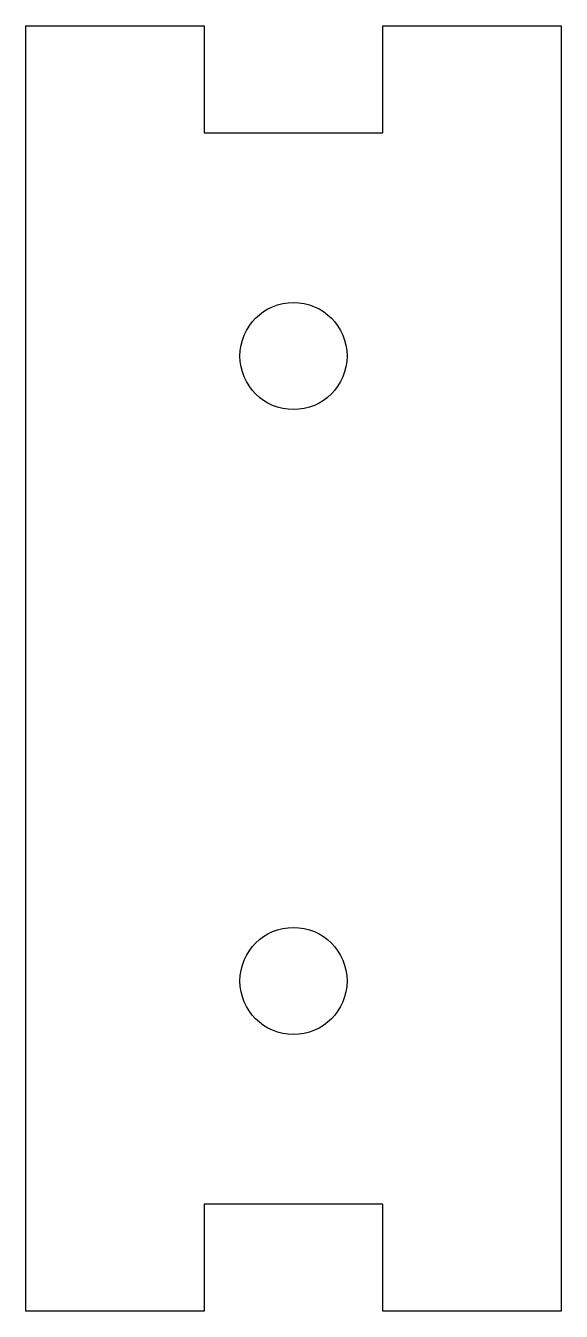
# Model space of a CAD drawing. Header units: millimetres. Extents: x -85 to -70, y 17 to 53.
import ezdxf

# ---------------------------------------------------------------- set-up
doc = ezdxf.new("R2010")
doc.units = ezdxf.units.MM
doc.layers.get('0').update_dxf_attribs({"linetype": 'CONTINUOUS'})

msp = doc.modelspace()

# ---------------------------------------------------------------- linework, layer by layer
msp.add_lwpolyline([(-80, 50), (-75, 50), (-75, 53), (-70, 53), (-70, 50), (-70, 20), (-70, 17), (-75, 17), (-75, 20), (-80, 20), (-80, 17), (-85, 17), (-85, 20), (-85, 50), (-85, 53), (-80, 53)], close=True)
for centre in [(-77.5, 43.75), (-77.5, 26.25)]:
    msp.add_circle(centre, 1.5)

doc.saveas('drawing.dxf')
